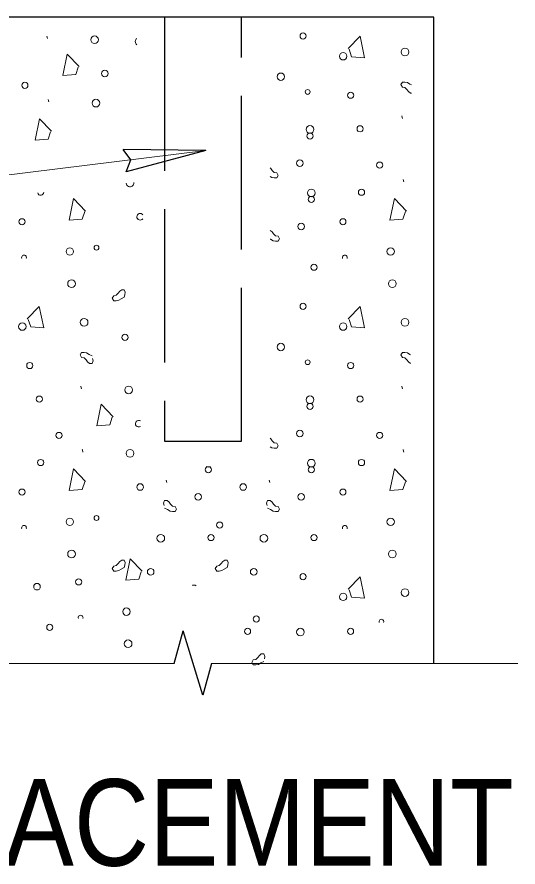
# Model space of a CAD drawing. Extents: x -750 to -381, y 157 to 431.
# Drawn here: x -606 to -595.81, y 305.37 to 322.65 of the extents above; entities that cross this region are included whole.
import ezdxf
from ezdxf.enums import TextEntityAlignment as Align

# ---------------------------------------------------------------- set-up
doc = ezdxf.new("R2010")
doc.units = 0
doc.header["$LTSCALE"] = 0.52
doc.linetypes.add('LONG_DASHED', pattern=[7.5, 6, -1.5])
doc.layers.add('1', color=7, linetype='Continuous', lineweight=13)

msp = doc.modelspace()

# ---------------------------------------------------------------- linework, layer by layer
at = {"layer": '1', "lineweight": 25}
for p, q in [((-597.5181, 322.6302), (-597.5181, 322.6469)), ((-602.1553, 319.93), (-603.8368, 319.9553)), ((-602.1553, 319.93), (-603.7812, 319.5009)), ((-602.7993, 309.5066), (-602.6218, 310.1716))]:
    msp.add_line(p, q, dxfattribs=at)
at = {"layer": '1'}
for p, q in [((-602.1553, 319.93), (-611.1978, 318.8257)), ((-602.7993, 309.5066), (-608.4343, 309.5066)), ((-602.0449, 309.5066), (-595.8108, 309.5066))]:
    msp.add_line(p, q, dxfattribs=at)
at = {"layer": '1', "lineweight": 25}
for points in [[(-597.5181, 309.5066), (-597.5181, 322.6458), (-615.7862, 322.6458)], [(-603.7812, 319.5009), (-603.6814, 319.7461), (-603.8368, 319.9553)], [(-602.0449, 309.5066), (-602.2169, 308.862), (-602.6218, 310.1716)]]:
    msp.add_lwpolyline(points, dxfattribs=at)
at = {"layer": '1', "linetype": 'LONG_DASHED', "lineweight": 25}
msp.add_lwpolyline([(-602.9966, 322.6417), (-602.9966, 314.0213), (-601.4313, 314.0213), (-601.4313, 322.6452)], dxfattribs=at)
at = {"layer": '1'}
for points in [[(-605.378, 322.2089), (-605.3902, 322.2567), (-605.3918, 322.258)], [(-599.263, 322.0034), (-599.0187, 322.2576), (-598.9272, 321.8201), (-599.1917, 321.8405), (-599.2426, 321.9931)], [(-604.7343, 321.6398), (-604.9786, 321.8941), (-605.07, 321.4566), (-604.8056, 321.477), (-604.7547, 321.6296)], [(-597.9759, 321.2673), (-598.0061, 321.2824), (-598.0569, 321.3128), (-598.1078, 321.3232), (-598.1587, 321.3232), (-598.1892, 321.2722), (-598.1587, 321.2214), (-598.1078, 321.2111), (-598.0672, 321.1705), (-598.0365, 321.1298), (-597.9959, 321.0992), (-597.9764, 321.0992)], [(-605.35, 320.9205), (-605.3623, 320.9683), (-605.3637, 320.9696)], [(-605.2952, 320.3234), (-605.5394, 320.5776), (-605.6309, 320.1402), (-605.3664, 320.1605), (-605.3156, 320.3132)], [(-598.1583, 320.5862), (-598.1706, 320.6339), (-598.172, 320.6352)], [(-600.8497, 319.4047), (-600.8177, 319.3856), (-600.7668, 319.3753), (-600.7159, 319.3753), (-600.6854, 319.4262), (-600.7159, 319.4771), (-600.7668, 319.4873), (-600.8074, 319.528), (-600.8381, 319.5687), (-600.8497, 319.5774)], [(-598.1302, 319.2978), (-598.1425, 319.3455), (-598.144, 319.3468)], [(-604.6024, 318.7007), (-604.8467, 318.9548), (-604.9381, 318.5173), (-604.6737, 318.5378), (-604.6227, 318.6903)], [(-598.0755, 318.7007), (-598.3197, 318.9548), (-598.4112, 318.5173), (-598.1467, 318.5378), (-598.0959, 318.6903)], [(-600.8497, 318.1322), (-600.8405, 318.1277), (-600.7897, 318.0972), (-600.7387, 318.0869), (-600.6879, 318.0869), (-600.6574, 318.1378), (-600.6879, 318.1887), (-600.7387, 318.1989), (-600.7793, 318.2395), (-600.81, 318.2803), (-600.8497, 318.3101)], [(-603.8183, 316.9507), (-603.8792, 316.9202), (-603.9302, 316.8897), (-603.981, 316.8793), (-604.0319, 316.8793), (-604.0623, 316.9303), (-604.0319, 316.9811), (-603.981, 316.9914), (-603.9404, 317.032), (-603.9098, 317.0727), (-603.8692, 317.1033), (-603.8183, 317.1033), (-603.7979, 317.0523), (-603.808, 317.0015)], [(-603.8072, 316.9996), (-603.8194, 316.9518), (-603.8209, 316.9505)], [(-605.7899, 316.5084), (-605.5457, 316.7627), (-605.4542, 316.3252), (-605.7187, 316.3456), (-605.7695, 316.4982)], [(-599.263, 316.5084), (-599.0187, 316.7627), (-598.9272, 316.3252), (-599.1917, 316.3456), (-599.2426, 316.4982)], [(-604.4719, 315.7569), (-604.5329, 315.7874), (-604.5838, 315.8179), (-604.6347, 315.8282), (-604.6856, 315.8282), (-604.716, 315.7773), (-604.6856, 315.7264), (-604.6347, 315.7162), (-604.5941, 315.6756), (-604.5634, 315.6348), (-604.5228, 315.6043), (-604.4719, 315.6043), (-604.4516, 315.6552), (-604.4617, 315.7061)], [(-597.9961, 315.7824), (-598.0061, 315.7874), (-598.0569, 315.8179), (-598.1078, 315.8282), (-598.1587, 315.8282), (-598.1892, 315.7773), (-598.1587, 315.7264), (-598.1078, 315.7162), (-598.0672, 315.6756), (-598.0365, 315.6348), (-597.9968, 315.605)], [(-604.6852, 315.0912), (-604.6974, 315.139), (-604.6989, 315.1402)], [(-598.1583, 315.0912), (-598.1706, 315.139), (-598.172, 315.1402)], [(-604.0415, 314.5222), (-604.2858, 314.7763), (-604.3773, 314.3389), (-604.1128, 314.3592), (-604.0619, 314.5119)], [(-600.8497, 313.9098), (-600.8177, 313.8907), (-600.7668, 313.8804), (-600.7159, 313.8804), (-600.6854, 313.9312), (-600.7159, 313.9822), (-600.7668, 313.9924), (-600.8074, 314.033), (-600.8381, 314.0737), (-600.8497, 314.0825)], [(-604.6572, 313.8028), (-604.6694, 313.8506), (-604.6709, 313.8518)], [(-598.1302, 313.8028), (-598.1425, 313.8506), (-598.144, 313.8518)], [(-604.6024, 313.2057), (-604.8467, 313.4599), (-604.9381, 313.0224), (-604.6737, 313.0428), (-604.6227, 313.1954)], [(-598.0755, 313.2057), (-598.3197, 313.4599), (-598.4112, 313.0224), (-598.1467, 313.0428), (-598.0959, 313.1954)], [(-602.9667, 313.231), (-602.9544, 313.1832), (-602.953, 313.1819)], [(-600.8705, 313.231), (-600.8582, 313.1832), (-600.8568, 313.1819)], [(-602.9977, 312.6633), (-602.9367, 312.6327), (-602.8858, 312.6022), (-602.8349, 312.592), (-602.7841, 312.592), (-602.7536, 312.6428), (-602.7841, 312.6937), (-602.8349, 312.704), (-602.8755, 312.7446), (-602.9062, 312.7853), (-602.9467, 312.8158), (-602.9977, 312.8158), (-603.018, 312.765), (-603.0079, 312.7141)], [(-600.9015, 312.6633), (-600.8405, 312.6327), (-600.7897, 312.6022), (-600.7387, 312.592), (-600.6879, 312.592), (-600.6574, 312.6428), (-600.6879, 312.6937), (-600.7387, 312.704), (-600.7793, 312.7446), (-600.81, 312.7853), (-600.8506, 312.8158), (-600.9015, 312.8158), (-600.9218, 312.765), (-600.9117, 312.7141)], [(-603.8183, 311.4557), (-603.8792, 311.4252), (-603.9302, 311.3947), (-603.981, 311.3844), (-604.0319, 311.3844), (-604.0623, 311.4353), (-604.0319, 311.4862), (-603.981, 311.4964), (-603.9404, 311.537), (-603.9098, 311.5778), (-603.8692, 311.6083), (-603.8183, 311.6083), (-603.7979, 311.5574), (-603.808, 311.5066)], [(-603.4507, 311.3809), (-603.695, 311.6352), (-603.7865, 311.1977), (-603.522, 311.2181), (-603.4712, 311.3707)], [(-601.7221, 311.4557), (-601.7831, 311.4252), (-601.834, 311.3947), (-601.8848, 311.3844), (-601.9357, 311.3844), (-601.9662, 311.4353), (-601.9357, 311.4862), (-601.8848, 311.4964), (-601.8442, 311.537), (-601.8136, 311.5778), (-601.773, 311.6083), (-601.7221, 311.6083), (-601.7017, 311.5574), (-601.7118, 311.5066)], [(-603.8072, 311.5046), (-603.8194, 311.4568), (-603.8209, 311.4555)], [(-601.711, 311.5046), (-601.7233, 311.4568), (-601.7247, 311.4555)], [(-599.263, 311.0135), (-599.0187, 311.2677), (-598.9272, 310.8302), (-599.1917, 310.8506), (-599.2426, 311.0032)], [(-602.3565, 311.0849), (-602.3743, 311.0983), (-602.4252, 311.0983), (-602.4275, 311.0926)], [(-600.9778, 309.5479), (-601.0388, 309.5174), (-601.0897, 309.4869), (-601.1406, 309.4767), (-601.1915, 309.4767), (-601.2219, 309.5276), (-601.1915, 309.5784), (-601.1406, 309.5887), (-601.1, 309.6293), (-601.0693, 309.6701), (-601.0287, 309.7006), (-600.9778, 309.7006), (-600.9575, 309.6497), (-600.9676, 309.5988)]]:
    msp.add_lwpolyline(points, dxfattribs=at)
for centre, radius in [((-604.4212, 322.184), 0.078), ((-600.1792, 322.2615), 0.0628), ((-599.3643, 321.8485), 0.0753), ((-598.1063, 321.9359), 0.078), ((-604.2148, 321.4985), 0.0673), ((-600.6311, 321.4332), 0.0753), ((-605.8393, 321.2585), 0.0628), ((-600.0861, 321.1237), 0.0489), ((-599.2118, 321.0572), 0.0628), ((-604.3932, 320.8955), 0.078), ((-600.0388, 320.3602), 0.078), ((-599.0189, 320.3739), 0.0628), ((-600.038, 320.2266), 0.0628), ((-600.2452, 319.6747), 0.0673), ((-598.6196, 319.6357), 0.0628), ((-600.0107, 319.0717), 0.078), ((-598.9909, 319.0854), 0.0628), ((-600.0099, 318.9382), 0.0628), ((-605.8967, 318.4841), 0.0628), ((-600.2172, 318.3863), 0.0673), ((-599.3698, 318.4841), 0.0628), ((-604.9246, 317.8789), 0.0753), ((-604.3813, 317.958), 0.0489), ((-598.3977, 317.8789), 0.0753), ((-599.9574, 317.5601), 0.0628), ((-604.89, 317.2255), 0.078), ((-598.3631, 317.2255), 0.078), ((-600.1792, 316.7665), 0.0628), ((-605.8911, 316.3535), 0.0753), ((-604.6332, 316.4409), 0.078), ((-599.3643, 316.3535), 0.0753), ((-598.1063, 316.4409), 0.078), ((-603.8039, 316.1347), 0.0628), ((-600.6311, 315.9382), 0.0753), ((-605.7387, 315.5623), 0.0628), ((-600.0861, 315.6288), 0.0489), ((-599.2118, 315.5623), 0.0628), ((-603.7284, 315.0663), 0.078), ((-605.5458, 314.8789), 0.0628), ((-600.0388, 314.8652), 0.078), ((-599.0189, 314.8789), 0.0628), ((-600.038, 314.7317), 0.0628), ((-605.1465, 314.1408), 0.0628), ((-600.2452, 314.1798), 0.0673), ((-598.6196, 314.1408), 0.0628), ((-603.7004, 313.7778), 0.078), ((-605.5178, 313.5905), 0.0628), ((-600.0107, 313.5768), 0.078), ((-598.9909, 313.5905), 0.0628), ((-602.1061, 313.4433), 0.0628), ((-600.0099, 313.4433), 0.0628), ((-603.494, 313.0924), 0.0673), ((-601.3978, 313.0924), 0.0673), ((-605.8967, 312.9892), 0.0628), ((-602.3133, 312.8913), 0.0673), ((-600.2172, 312.8913), 0.0673), ((-599.3698, 312.9892), 0.0628), ((-604.9246, 312.3839), 0.0753), ((-604.3813, 312.463), 0.0489), ((-598.3977, 312.3839), 0.0753), ((-601.877, 312.3179), 0.0628), ((-603.0735, 312.0515), 0.078), ((-602.0536, 312.0652), 0.0628), ((-600.9773, 312.0515), 0.078), ((-599.9574, 312.0652), 0.0628), ((-604.89, 311.7306), 0.078), ((-598.3631, 311.7306), 0.078), ((-603.2799, 311.366), 0.0673), ((-601.1837, 311.366), 0.0673), ((-604.745, 311.1644), 0.0628), ((-600.1792, 311.2716), 0.0628), ((-605.5924, 311.0666), 0.0673), ((-598.1063, 310.946), 0.078), ((-599.3643, 310.8586), 0.0753), ((-603.7729, 310.5592), 0.0753), ((-601.1328, 310.4101), 0.0628), ((-605.3327, 310.2404), 0.0628), ((-601.3093, 310.1574), 0.0628), ((-600.2331, 310.1437), 0.078), ((-599.2132, 310.1574), 0.0628), ((-603.7384, 309.9058), 0.078)]:
    msp.add_circle(centre, radius, dxfattribs=at)
for centre, radius, start, end in [((-603.5188, 322.1479), 0.0753, 121.50912, 238.49088), ((-603.7004, 319.2728), 0.078, 182.89723, 9.66694), ((-605.5178, 319.0854), 0.0628, 193.63164, 358.93254), ((-603.494, 318.5873), 0.0673, 36.07081, 322.68306), ((-605.8567, 317.7569), 0.0489, 337.44276, 202.55724), ((-599.3298, 317.7569), 0.0489, 337.44276, 202.55724), ((-603.522, 314.3808), 0.0673, 56.77131, 301.98256), ((-602.1069, 313.5768), 0.078, 236.10089, 303.8991), ((-605.8567, 312.262), 0.0489, 337.44276, 202.55724), ((-599.3298, 312.262), 0.0489, 337.44276, 202.55724), ((-604.7051, 310.4372), 0.0489, 337.44276, 202.55724), ((-598.5856, 310.3542), 0.0489, 337.44276, 202.55724)]:
    msp.add_arc(centre, radius, start, end, dxfattribs=at)

# ---------------------------------------------------------------- texts
at = {"layer": '1', "width": 0.9}
msp.add_text('TOE WALL PLACEMENT DETAILS', height=1.761, dxfattribs=at).set_placement((-603.3122, 305.3932), align=Align.CENTER)

doc.saveas('drawing.dxf')
